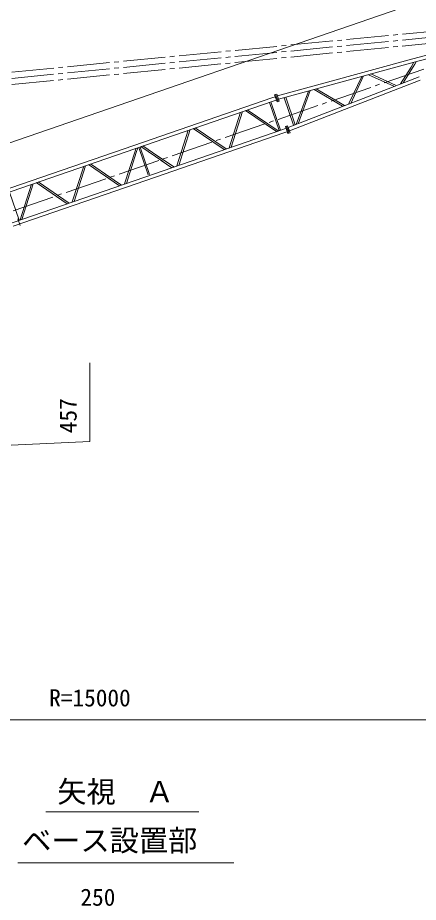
# Model space of a CAD drawing. Units: millimetres, scale not verified. Extents: x -26129 to 8851, y -24624 to 27521.
# Drawn here: x -14158 to -7297, y -5475 to 9656 of the extents above; entities that cross this region are included whole.
import ezdxf
from ezdxf.enums import TextEntityAlignment as Align

# ---------------------------------------------------------------- set-up
doc = ezdxf.new("R2010")
doc.units = ezdxf.units.MM
doc.header["$LTSCALE"] = 80
doc.linetypes.add('CHAIN2', pattern=[12, 9, -1, 1, -1])
for name, color, linetype, lineweight in [('0-4_05 寸法', 7, 'Continuous', 18), ('0-5_10 当社外形線', 3, 'Continuous', 18), ('0-6_12 当社中心線', 3, 'CHAIN2', 18)]:
    doc.layers.add(name, color=color, linetype=linetype, lineweight=lineweight)
doc.styles.add('ＭＳ ゴシック', font='')
doc.styles.get('ＭＳ ゴシック').set_extended_font_data('MS Gothic')

msp = doc.modelspace()

# ---------------------------------------------------------------- linework, layer by layer
at = {"layer": '0-4_05 寸法'}
for p, q in [((-21436.92, 5056.15), (-5835.87, 10428.03)), ((-19551.74, -2352.4), (-5351.73, -2352.4)), ((-13676.07, -3928.59), (-11055.38, -3928.59)), ((-14157.54, -4798.59), (-10456.41, -4798.59))]:
    msp.add_line(p, q, dxfattribs=at)
msp.add_lwpolyline([(-14270.64, 2342.07), (-12920.02, 2408.41), (-12920.02, 3755.07)], dxfattribs=at)
at = {"layer": '0-5_10 当社外形線', "color": 1}
for p, q in [((-5181.19, 9552.33), (-7389.46, 8950.43)), ((-5630.26, 9367.21), (-7369.72, 8893.1)), ((-7359.11, 8862.29), (-7335.6, 8899.83)), ((-12168.53, 7472.08), (-9804.73, 8286.01)), ((-12148.83, 7414.88), (-9785.03, 8228.8)), ((-9847.37, 8207.13), (-9681.22, 7724.57)), ((-9821.85, 8215.92), (-9655.69, 7733.36)), ((-10535.9, 7429.85), (-10340.35, 8039.39)), ((-10504.72, 7438.68), (-10308.67, 8049.69)), ((-9726.76, 7707.36), (-10256.61, 8067.62)), ((-9694.86, 7718.35), (-10225.32, 8079)), ((-11982.14, 6930.77), (-9618.34, 7744.69)), ((-11431.11, 7121.6), (-11235.56, 7731.14)), ((-11399.93, 7130.43), (-11203.9, 7741.44)), ((-10621.96, 7399.12), (-11151.82, 7759.37)), ((-10590.09, 7410.09), (-11120.54, 7770.74)), ((-11962.44, 6873.57), (-9598.65, 7687.49)), ((-12141.25, 7392.86), (-12131.72, 7422.57)), ((-12126.57, 7350.23), (-12100.06, 7432.86)), ((-12084.95, 7433.65), (-11924.08, 6966.42)), ((-12059.42, 7442.44), (-11898.55, 6975.22)), ((-11669.44, 7194.39), (-12047.04, 7451.12)), ((-11666.44, 7225), (-12015.75, 7462.5)), ((-11486.38, 7102.58), (-11746.29, 7279.29)), ((-11516.4, 7090.33), (-11700.58, 7215.55))]:
    msp.add_line(p, q, dxfattribs=at)
at = {"layer": '0-5_10 当社外形線', "color": 7}
for p, q in [((-7389.46, 8950.43), (-9707.02, 8318.75)), ((-7369.72, 8893.1), (-9691.12, 8260.38)), ((-7602.61, 8524.28), (-7422.26, 8812.28)), ((-7559.16, 8542.79), (-7359.11, 8862.29)), ((-7422.26, 8812.28), (-7371.4, 8893.52)), ((-9524.9, 7776.99), (-7284.79, 8646.45)), ((-8485.89, 8185.88), (-8266.03, 8652.53)), ((-8455.13, 8187.8), (-8233.2, 8658.86)), ((-8147.58, 8681.47), (-7715.63, 8482.21)), ((-8112.93, 8695.22), (-7690.12, 8500.18)), ((-9503.01, 7720.6), (-7265.08, 8589.21)), ((-9757.96, 8337.55), (-9739.99, 8343.73)), ((-9757.96, 8337.55), (-9716.45, 8216.99)), ((-9739.99, 8343.73), (-9698.49, 8223.17)), ((-9722.02, 8349.91), (-9680.51, 8229.36)), ((-9389.37, 7831.83), (-9179.31, 8398.6)), ((-9356.91, 7841.77), (-9146.94, 8408.24)), ((-9078.3, 8425.16), (-8597.63, 8142.88)), ((-9045.15, 8437), (-8563.36, 8154.07)), ((-9804.73, 8286.01), (-9749.28, 8305.11)), ((-9785.03, 8228.8), (-9730.27, 8247.66)), ((-9716.45, 8216.99), (-9698.49, 8223.17)), ((-9680.51, 8229.36), (-9698.49, 8223.17)), ((-9593.98, 8285.2), (-9432.52, 7816.26)), ((-9568.45, 8294), (-9406.48, 7823.59)), ((-9618.34, 7744.69), (-9560.98, 7764.45)), ((-9571.57, 7796.23), (-9553.6, 7802.42)), ((-9530.07, 7675.68), (-9571.57, 7796.23)), ((-9535.64, 7808.61), (-9553.6, 7802.42)), ((-9512.1, 7681.87), (-9553.6, 7802.42)), ((-9512.1, 7681.87), (-9553.6, 7802.42)), ((-9542.69, 7770.74), (-9523, 7713.54)), ((-9542.69, 7770.74), (-9523, 7713.54)), ((-9494.13, 7688.05), (-9535.64, 7808.61)), ((-9598.65, 7687.49), (-9545.93, 7705.64)), ((-9530.07, 7675.68), (-9512.1, 7681.87)), ((-9494.13, 7688.05), (-9512.1, 7681.87)), ((-14438.71, 6690.39), (-12168.53, 7472.08)), ((-14419.01, 6633.19), (-12148.83, 7414.88)), ((-12327.28, 6813.02), (-12141.25, 7392.86)), ((-12296.09, 6821.86), (-12126.57, 7350.23)), ((-13222.5, 6504.77), (-13026.93, 7114.32)), ((-13191.31, 6513.61), (-12995.27, 7124.62)), ((-12563.22, 6884.2), (-12943.2, 7142.55)), ((-12563.67, 6917.16), (-12911.91, 7153.92)), ((-12382.54, 6793.99), (-12632.1, 6963.67)), ((-14252.32, 6149.08), (-11982.14, 6930.77)), ((-14232.62, 6091.88), (-11962.44, 6873.57)), ((-14086.52, 6205.36), (-13890.49, 6816.37)), ((-13308.56, 6474.05), (-13838.42, 6834.29)), ((-13276.68, 6485.03), (-13807.14, 6845.67)), ((-12412.55, 6781.76), (-12597.86, 6907.75)), ((-14298.87, 6674.36), (-14132.71, 6191.79)), ((-14117.71, 6196.53), (-13922.14, 6806.07)), ((-14116.82, 6104.2), (-14154.47, 6213.5))]:
    msp.add_line(p, q, dxfattribs=at)
msp.add_lwpolyline([(-9722.02, 8349.91), (-9739.99, 8343.73), (-9698.49, 8223.17)], dxfattribs=at)
at = {"layer": '0-6_12 当社中心線'}
for p, q in [((-21901.74, 7983.07), (-5044.15, 9620.14)), ((-21901.74, 7870.57), (-5044.15, 9520.13)), ((-21901.74, 7758.07), (-5044.15, 9420.14)), ((-21499.02, 3854.25), (-5011.59, 9531.35))]:
    msp.add_line(p, q, dxfattribs=at)

# ---------------------------------------------------------------- texts
at = {"layer": '0-4_05 寸法', "style": 'ＭＳ ゴシック'}
msp.add_text('457', height=293.3, rotation=90, dxfattribs=at).set_placement((-13060.02, 2548.41), align=Align.BOTTOM_LEFT)
for s, height, p in [('R=15000', 293.3, (-13618.4, -2212.4)), ('矢視\u3000Ａ', 366.6, (-13478.76, -3876.3)), ('ベース設置部', 366.6, (-14082.09, -4709.63)), ('250', 293.3, (-13083.55, -5622.05))]:
    msp.add_text(s, height=height, dxfattribs=at).set_placement(p, align=Align.BOTTOM_LEFT)

doc.saveas('drawing.dxf')
